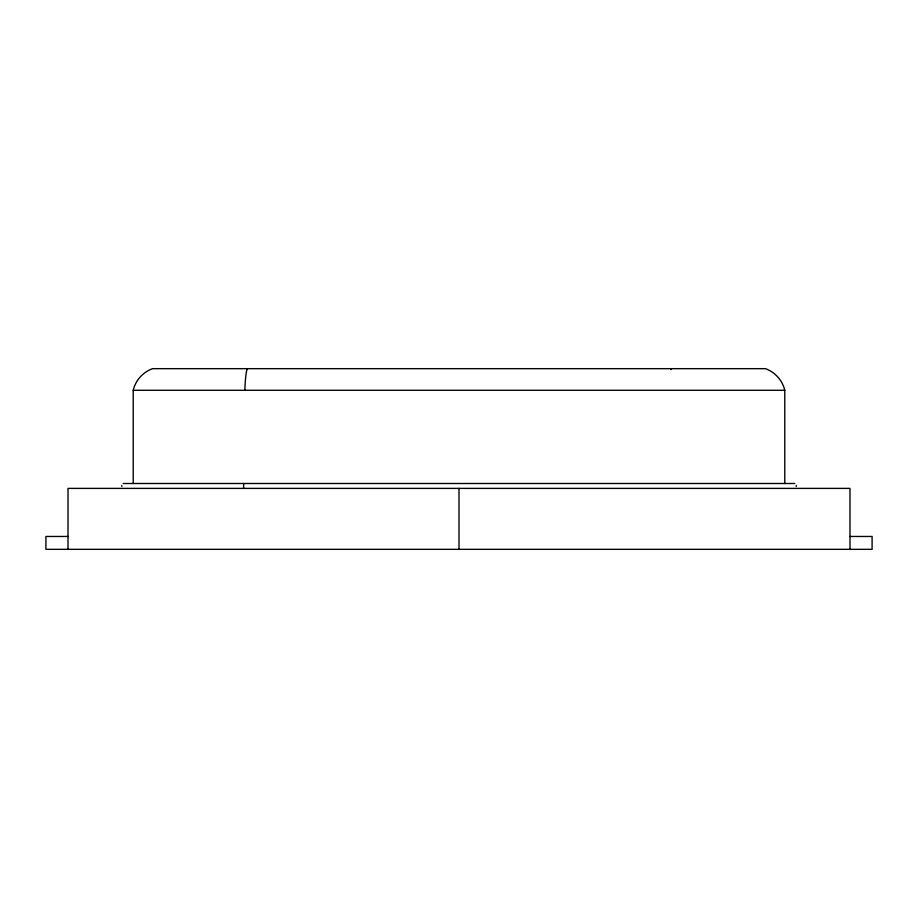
<?xml version="1.0" encoding="UTF-8"?>
<svg xmlns="http://www.w3.org/2000/svg" width="918" height="918" viewBox="0 0 918 918"><rect width="100%" height="100%" fill="white"/><g stroke="black" fill="none" stroke-linecap="round" stroke-linejoin="round"><path stroke-width="1.38" d="M121.807 485.438L121.807 486.437M796.193 486.437L796.193 485.438M243.637 483.499L243.637 488.387M133.225 483.499L133.225 390.288C135.485 380.419 143.024 372.042 152.56 368.669L765.44 368.669C774.976 372.042 782.515 380.419 784.775 390.288L784.775 483.499M133.225 390.288L784.775 390.288M123.23 483.499L794.77 483.499M68.012 536.468L45.9 536.468L45.9 549.331L872.1 549.331L872.1 536.468L849.988 536.468M849.988 549.331L849.988 488.387L68.012 488.387L68.012 549.331M459 488.387L459 549.331M244.854 390.276A30.489 3.706 -90 0 1 247.229 368.703M670.771 368.703A30.489 3.706 90 0 1 671.058 369.644"/></g></svg>
